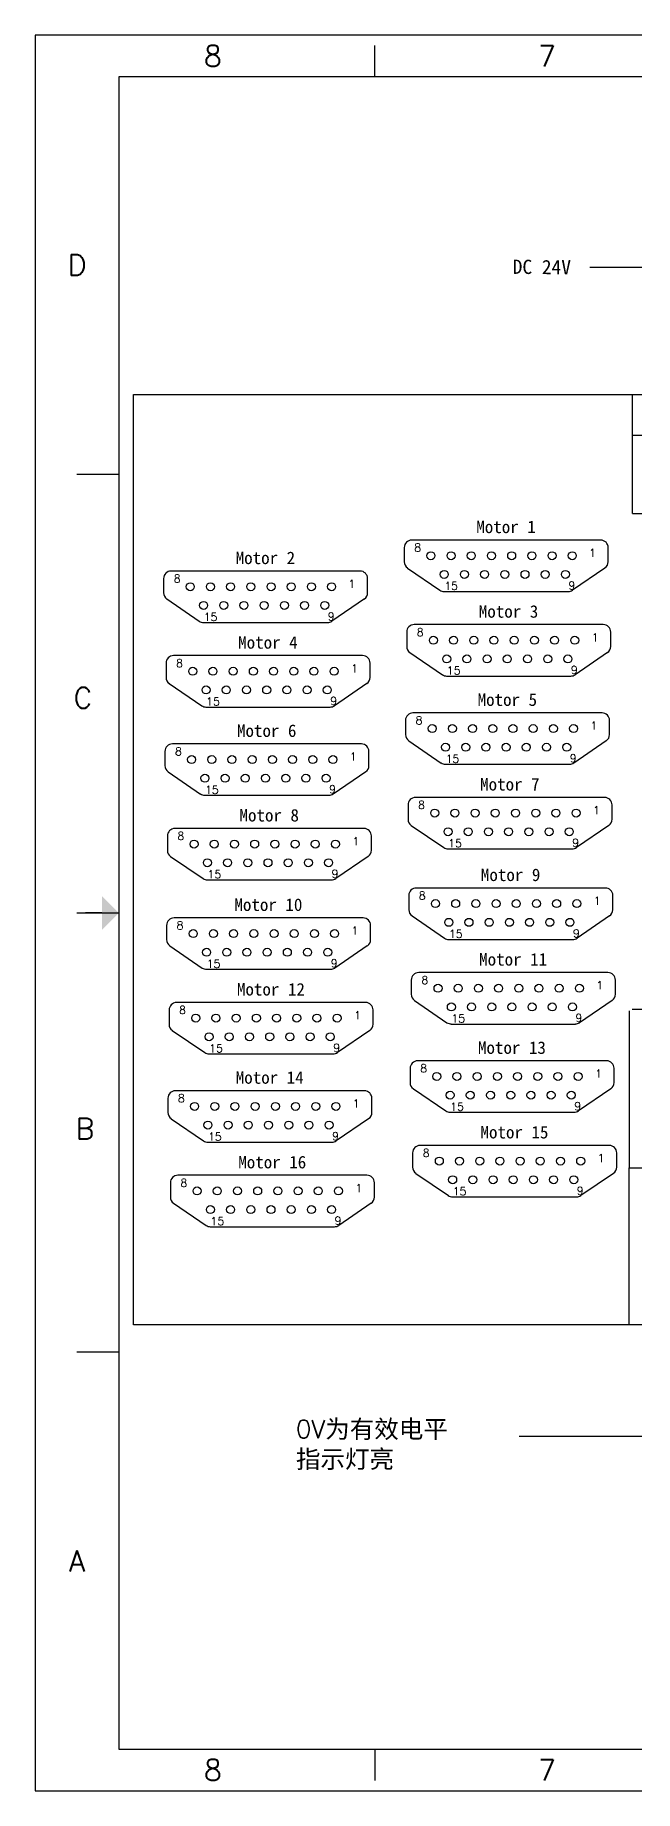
# Model space of a CAD drawing. Header units: millimetres. Extents: x 289 to 1705, y 227 to 667.
# Drawn here: x 288.7 to 438.5, y 226.8 to 665.6 of the extents above; entities that cross this region are included whole.
import ezdxf
from ezdxf.enums import TextEntityAlignment as Align

# ---------------------------------------------------------------- set-up
doc = ezdxf.new("R2010")
doc.units = ezdxf.units.MM
for name, color, linetype in [('POS', 3, 'Continuous'), ('RED_14_THHN', 20, 'Continuous'), ('Title Block', 7, 'Continuous'), ('Viewport', 7, 'Continuous')]:
    doc.layers.add(name, color=color, linetype=linetype)
doc.styles.add('Roman', font='romans')
doc.styles.get("Standard").update_dxf_attribs({"font": 'txt', "bigfont": 'gbcbig.shx'})
doc.styles.add('宋体', font='', dxfattribs={"height": 23})
doc.styles.get('宋体').set_extended_font_data('NSimSun')

# ---------------------------------------------------------------- blocks, each defined once
blk = doc.blocks.new('ANSI_border_D')
at = {"layer": 'Title Block'}
for p, q in [((0, 21), (0, 0)), ((32.5, 21), (0, 21)), ((4.062, 20.5), (4.062, 20.875)), ((1, 20.5), (1, 0.5)), ((31.5, 20.5), (1, 20.5)), ((0.5, 15.75), (1, 15.75)), ((0.5, 10.5), (1, 10.5)), ((0.5, 5.25), (1, 5.25)), ((1, 0.5), (31.5, 0.5)), ((4.062, 0.5), (4.062, 0.125)), ((0, 0), (32.5, 0))]:
    blk.add_line(p, q, dxfattribs=at)
at = {"layer": 'Title Block', "const_width": 0.02}
for points in [[(0.6, 10.5), (0.6, 10.5)], [(0.6, 10.5), (0.8, 10.5)]]:
    blk.add_lwpolyline(points, dxfattribs=at)
at = {"layer": 'Title Block'}
blk.add_solid([(0.8, 10.3), (0.8, 10.7), (1, 10.5)], dxfattribs=at)
at = {"layer": 'Title Block', "style": 'Roman'}
for s, p in [('8', (2.125, 20.75)), ('7', (6.119, 20.75)), ('D', (0.5, 18.25)), ('C', (0.571, 13.073)), ('B', (0.595, 7.919)), ('A', (0.5, 2.75)), ('8', (2.125, 0.25)), ('7', (6.119, 0.25))]:
    blk.add_text(s, height=0.25, dxfattribs=at).set_placement(p, align=Align.MIDDLE_CENTER)

msp = doc.modelspace()

# ---------------------------------------------------------------- linework, layer by layer
for p, q in [((437.92, 546.02), (437.92, 575.8)), ((437.92, 565.62), (731.95, 565.62)), ((437.92, 546.02), (731.95, 546.03)), ((437.14, 421.7), (437.14, 382.5)), ((437.88, 422.15), (731.9, 422.17)), ((437.04, 382.47), (732.2, 382.47)), ((437.04, 382.47), (437.04, 343.26))]:
    msp.add_line(p, q)
at = {"color": 7}
for p, q in [((380.9, 537.49), (380.9, 533.93)), ((430, 539.37), (382.77, 539.37)), ((431.87, 533.93), (431.87, 537.49)), ((369.89, 531.62), (322.66, 531.62)), ((381.71, 532.38), (389.82, 526.84)), ((431.06, 532.38), (422.95, 526.84)), ((320.79, 529.75), (320.79, 526.18)), ((371.76, 526.18), (371.76, 529.75)), ((321.6, 524.64), (329.71, 519.09)), ((370.95, 524.64), (362.84, 519.09)), ((390.87, 526.52), (421.9, 526.52)), ((330.76, 518.77), (361.79, 518.77)), ((430.63, 518.23), (383.4, 518.23)), ((381.53, 516.36), (381.53, 512.79)), ((432.5, 512.79), (432.5, 516.36)), ((370.52, 510.48), (323.29, 510.48)), ((382.34, 511.25), (390.45, 505.71)), ((431.68, 511.25), (423.58, 505.71)), ((321.42, 508.61), (321.42, 505.05)), ((372.39, 505.05), (372.39, 508.61)), ((391.5, 505.38), (422.52, 505.38)), ((322.23, 503.5), (330.34, 497.96)), ((371.57, 503.5), (363.47, 497.96)), ((331.39, 497.63), (362.41, 497.63)), ((430.33, 496.18), (383.1, 496.18)), ((381.23, 494.3), (381.23, 490.74)), ((432.2, 490.74), (432.2, 494.3)), ((370.22, 488.43), (322.99, 488.43)), ((382.04, 489.19), (390.15, 483.65)), ((431.39, 489.19), (423.28, 483.65)), ((321.12, 486.56), (321.12, 482.99)), ((372.09, 482.99), (372.09, 486.56)), ((391.2, 483.33), (422.23, 483.33)), ((321.93, 481.45), (330.04, 475.9)), ((371.28, 481.45), (363.17, 475.9)), ((331.09, 475.58), (362.12, 475.58)), ((430.96, 475.04), (383.73, 475.04)), ((381.86, 473.17), (381.86, 469.6)), ((432.83, 469.6), (432.83, 473.17)), ((321.75, 465.42), (321.75, 461.86)), ((370.85, 467.29), (323.62, 467.29)), ((372.72, 461.86), (372.72, 465.42)), ((382.67, 468.06), (390.78, 462.52)), ((432.02, 468.06), (423.91, 462.52)), ((391.83, 462.19), (422.86, 462.19)), ((322.56, 460.31), (330.67, 454.77)), ((371.91, 460.31), (363.8, 454.77)), ((331.72, 454.44), (362.75, 454.44)), ((431.15, 452.41), (383.92, 452.41)), ((382.05, 450.54), (382.05, 446.97)), ((433.02, 446.97), (433.02, 450.54)), ((370.64, 444.94), (323.41, 444.94)), ((382.86, 445.43), (390.97, 439.88)), ((432.2, 445.43), (424.1, 439.88)), ((321.54, 443.06), (321.54, 439.5)), ((372.51, 439.5), (372.51, 443.06)), ((392.02, 439.56), (423.04, 439.56)), ((322.35, 437.95), (330.46, 432.41)), ((371.69, 437.95), (363.59, 432.41)), ((331.51, 432.09), (362.53, 432.09)), ((431.78, 431.27), (384.55, 431.27)), ((382.68, 429.4), (382.68, 425.84)), ((433.65, 425.84), (433.65, 429.4)), ((322.17, 421.93), (322.17, 418.36)), ((371.27, 423.8), (324.04, 423.8)), ((373.14, 418.36), (373.14, 421.93)), ((383.49, 424.29), (391.59, 418.75)), ((432.83, 424.29), (424.73, 418.75)), ((392.65, 418.42), (423.67, 418.42)), ((322.98, 416.82), (331.08, 411.28)), ((372.32, 416.82), (364.22, 411.28)), ((332.14, 410.95), (363.16, 410.95)), ((431.48, 409.22), (384.25, 409.22)), ((382.38, 407.35), (382.38, 403.78)), ((433.35, 403.78), (433.35, 407.35)), ((321.87, 399.87), (321.87, 396.31)), ((370.97, 401.74), (323.74, 401.74)), ((372.84, 396.31), (372.84, 399.87)), ((383.19, 402.24), (391.3, 396.69)), ((432.53, 402.24), (424.43, 396.69)), ((392.35, 396.37), (423.37, 396.37)), ((322.68, 394.76), (330.79, 389.22)), ((372.02, 394.76), (363.92, 389.22)), ((331.84, 388.9), (362.86, 388.9)), ((383.01, 386.21), (383.01, 382.65)), ((432.11, 388.08), (384.88, 388.08)), ((433.98, 382.65), (433.98, 386.21)), ((322.5, 378.74), (322.5, 375.17)), ((371.6, 380.61), (324.37, 380.61)), ((373.47, 375.17), (373.47, 378.74)), ((383.82, 381.1), (391.93, 375.56)), ((433.16, 381.1), (425.06, 375.56)), ((323.31, 373.63), (331.42, 368.09)), ((372.65, 373.63), (364.55, 368.09)), ((392.98, 375.23), (424, 375.23)), ((332.47, 367.76), (363.49, 367.76))]:
    msp.add_line(p, q, dxfattribs=at)
for centre in [(387.57, 535.45), (392.61, 535.45), (397.66, 535.45), (402.7, 535.45), (407.75, 535.45), (412.79, 535.45), (417.84, 535.45), (422.88, 535.45), (390.9, 530.79), (395.94, 530.79), (400.99, 530.79), (406.03, 530.79), (411.08, 530.79), (416.12, 530.79), (421.17, 530.79), (327.46, 527.71), (332.51, 527.71), (337.55, 527.71), (342.59, 527.71), (347.64, 527.71), (352.68, 527.71), (357.73, 527.71), (362.77, 527.71), (330.79, 523.04), (335.83, 523.04), (340.88, 523.04), (345.92, 523.04), (350.97, 523.04), (356.01, 523.04), (361.06, 523.04), (388.2, 514.32), (393.24, 514.32), (398.29, 514.32), (403.33, 514.32), (408.38, 514.32), (413.42, 514.32), (418.47, 514.32), (423.51, 514.32), (391.53, 509.66), (396.57, 509.66), (401.62, 509.66), (406.66, 509.66), (411.71, 509.66), (416.75, 509.66), (421.79, 509.66), (328.09, 506.57), (333.13, 506.57), (338.18, 506.57), (343.22, 506.57), (348.27, 506.57), (353.31, 506.57), (358.36, 506.57), (363.4, 506.57), (331.42, 501.91), (336.46, 501.91), (341.51, 501.91), (346.55, 501.91), (351.6, 501.91), (356.64, 501.91), (361.68, 501.91), (387.9, 492.26), (392.95, 492.26), (397.99, 492.26), (403.03, 492.26), (408.08, 492.26), (413.12, 492.26), (418.17, 492.26), (423.21, 492.26), (391.23, 487.6), (396.27, 487.6), (401.32, 487.6), (406.36, 487.6), (411.41, 487.6), (416.45, 487.6), (421.5, 487.6), (327.79, 484.52), (332.84, 484.52), (337.88, 484.52), (342.93, 484.52), (347.97, 484.52), (353.01, 484.52), (358.06, 484.52), (363.1, 484.52), (331.12, 479.85), (336.16, 479.85), (341.21, 479.85), (346.25, 479.85), (351.3, 479.85), (356.34, 479.85), (361.39, 479.85), (388.53, 471.13), (393.57, 471.13), (398.62, 471.13), (403.66, 471.13), (408.71, 471.13), (413.75, 471.13), (418.8, 471.13), (423.84, 471.13), (391.86, 466.47), (396.9, 466.47), (401.95, 466.47), (406.99, 466.47), (412.04, 466.47), (417.08, 466.47), (422.13, 466.47), (328.42, 463.38), (333.46, 463.38), (338.51, 463.38), (343.55, 463.38), (348.6, 463.38), (353.64, 463.38), (358.69, 463.38), (363.73, 463.38), (331.75, 458.72), (336.79, 458.72), (341.84, 458.72), (346.88, 458.72), (351.93, 458.72), (356.97, 458.72), (362.02, 458.72), (388.72, 448.5), (393.76, 448.5), (398.81, 448.5), (403.85, 448.5), (408.9, 448.5), (413.94, 448.5), (418.99, 448.5), (424.03, 448.5), (392.05, 443.83), (397.09, 443.83), (402.14, 443.83), (407.18, 443.83), (412.22, 443.83), (417.27, 443.83), (422.31, 443.83), (328.21, 441.02), (333.25, 441.02), (338.3, 441.02), (343.34, 441.02), (348.39, 441.02), (353.43, 441.02), (358.48, 441.02), (363.52, 441.02), (331.54, 436.36), (336.58, 436.36), (341.63, 436.36), (346.67, 436.36), (351.71, 436.36), (356.76, 436.36), (361.8, 436.36), (389.35, 427.36), (394.39, 427.36), (399.44, 427.36), (404.48, 427.36), (409.53, 427.36), (414.57, 427.36), (419.61, 427.36), (424.66, 427.36), (392.68, 422.7), (397.72, 422.7), (402.76, 422.7), (407.81, 422.7), (412.85, 422.7), (417.9, 422.7), (422.94, 422.7), (328.84, 419.89), (333.88, 419.89), (338.93, 419.89), (343.97, 419.89), (349.02, 419.89), (354.06, 419.89), (359.1, 419.89), (364.15, 419.89), (332.17, 415.22), (337.21, 415.22), (342.25, 415.22), (347.3, 415.22), (352.34, 415.22), (357.39, 415.22), (362.43, 415.22), (389.05, 405.31), (394.09, 405.31), (399.14, 405.31), (404.18, 405.31), (409.23, 405.31), (414.27, 405.31), (419.32, 405.31), (424.36, 405.31), (392.38, 400.64), (397.42, 400.64), (402.47, 400.64), (407.51, 400.64), (412.56, 400.64), (417.6, 400.64), (422.65, 400.64), (328.54, 397.83), (333.58, 397.83), (338.63, 397.83), (343.67, 397.83), (348.72, 397.83), (353.76, 397.83), (358.81, 397.83), (363.85, 397.83), (331.87, 393.17), (336.91, 393.17), (341.96, 393.17), (347, 393.17), (352.05, 393.17), (357.09, 393.17), (362.13, 393.17), (389.68, 384.17), (394.72, 384.17), (399.77, 384.17), (404.81, 384.17), (409.86, 384.17), (414.9, 384.17), (419.95, 384.17), (424.99, 384.17), (329.17, 376.7), (334.21, 376.7), (339.26, 376.7), (344.3, 376.7), (349.35, 376.7), (354.39, 376.7), (359.44, 376.7), (364.48, 376.7), (393.01, 379.51), (398.05, 379.51), (403.1, 379.51), (408.14, 379.51), (413.18, 379.51), (418.23, 379.51), (423.27, 379.51), (332.5, 372.03), (337.54, 372.03), (342.59, 372.03), (347.63, 372.03), (352.67, 372.03), (357.72, 372.03), (362.76, 372.03)]:
    msp.add_circle(centre, 0.998, dxfattribs=at)
for centre, start, end in [((382.77, 537.49), 90, 180), ((430, 537.49), 0, 90), ((322.66, 529.75), 90, 180), ((369.89, 529.75), 0, 90), ((382.77, 533.93), 180, 235.6378), ((430, 533.93), 304.3622, 0), ((390.87, 528.39), 235.6378, 270), ((421.9, 528.39), 270, 304.3622), ((322.66, 526.18), 180, 235.6378), ((369.89, 526.18), 304.3622, 0), ((330.76, 520.64), 235.6378, 270), ((361.79, 520.64), 270, 304.3622), ((383.4, 516.36), 90, 180), ((430.63, 516.36), 0, 90), ((323.29, 508.61), 90, 180), ((370.52, 508.61), 0, 90), ((383.4, 512.79), 180, 235.6378), ((430.63, 512.79), 304.3622, 0), ((323.29, 505.05), 180, 235.6378), ((370.52, 505.05), 304.3622, 0), ((391.5, 507.25), 235.6378, 270), ((422.52, 507.25), 270, 304.3622), ((331.39, 499.51), 235.6378, 270), ((362.41, 499.51), 270, 304.3622), ((383.1, 494.3), 90, 180), ((430.33, 494.3), 0, 90), ((322.99, 486.56), 90, 180), ((370.22, 486.56), 0, 90), ((383.1, 490.74), 180, 235.6378), ((430.33, 490.74), 304.3622, 0), ((322.99, 482.99), 180, 235.6378), ((370.22, 482.99), 304.3622, 0), ((391.2, 485.2), 235.6378, 270), ((422.23, 485.2), 270, 304.3622), ((331.09, 477.45), 235.6378, 270), ((362.12, 477.45), 270, 304.3622), ((383.73, 473.17), 90, 180), ((430.96, 473.17), 0, 90), ((383.73, 469.6), 180, 235.6378), ((430.96, 469.6), 304.3622, 0), ((323.62, 465.42), 90, 180), ((370.85, 465.42), 0, 90), ((323.62, 461.86), 180, 235.6378), ((370.85, 461.86), 304.3622, 0), ((391.83, 464.06), 235.6378, 270), ((422.86, 464.06), 270, 304.3622), ((331.72, 456.32), 235.6378, 270), ((362.75, 456.32), 270, 304.3622), ((383.92, 450.54), 90, 180), ((431.15, 450.54), 0, 90), ((323.41, 443.06), 90, 180), ((370.64, 443.06), 0, 90), ((383.92, 446.97), 180, 235.6378), ((431.15, 446.97), 304.3622, 0), ((323.41, 439.5), 180, 235.6378), ((370.64, 439.5), 304.3622, 0), ((392.02, 441.43), 235.6378, 270), ((423.04, 441.43), 270, 304.3622), ((331.51, 433.96), 235.6378, 270), ((362.53, 433.96), 270, 304.3622), ((384.55, 429.4), 90, 180), ((431.78, 429.4), 0, 90), ((384.55, 425.84), 180, 235.6378), ((431.78, 425.84), 304.3622, 0), ((324.04, 421.93), 90, 180), ((371.27, 421.93), 0, 90), ((324.04, 418.36), 180, 235.6378), ((371.27, 418.36), 304.3622, 0), ((392.65, 420.3), 235.6378, 270), ((423.67, 420.3), 270, 304.3622), ((332.14, 412.82), 235.6378, 270), ((363.16, 412.82), 270, 304.3622), ((384.25, 407.35), 90, 180), ((431.48, 407.35), 0, 90), ((384.25, 403.78), 180, 235.6378), ((431.48, 403.78), 304.3622, 0), ((323.74, 399.87), 90, 180), ((370.97, 399.87), 0, 90), ((323.74, 396.31), 180, 235.6378), ((370.97, 396.31), 304.3622, 0), ((392.35, 398.24), 235.6378, 270), ((423.37, 398.24), 270, 304.3622), ((331.84, 390.77), 235.6378, 270), ((362.86, 390.77), 270, 304.3622), ((384.88, 386.21), 90, 180), ((432.11, 386.21), 0, 90), ((384.88, 382.65), 180, 235.6378), ((432.11, 382.65), 304.3622, 0), ((324.37, 378.74), 90, 180), ((371.6, 378.74), 0, 90), ((324.37, 375.17), 180, 235.6378), ((371.6, 375.17), 304.3622, 0), ((392.98, 377.11), 235.6378, 270), ((424, 377.11), 270, 304.3622), ((332.47, 369.63), 235.6378, 270), ((363.49, 369.63), 270, 304.3622)]:
    msp.add_arc(centre, 1.87, start, end, dxfattribs=at)
at = {"layer": 'POS', "color": 0}
for p, q in [((313.31, 575.73), (806.14, 575.8)), ((313.31, 343.21), (313.31, 575.73)), ((806.47, 343.21), (313.31, 343.21))]:
    msp.add_line(p, q, dxfattribs=at)
at = {"layer": 'RED_14_THHN', "color": 1}
msp.add_line((727.59, 607.5), (427.31, 607.46), dxfattribs=at)
at = {"layer": 'RED_14_THHN'}
msp.add_line((727.85, 315.48), (409.63, 315.31), dxfattribs=at)

# ---------------------------------------------------------------- block references
at = {"layer": 'Viewport', "xscale": 20.8949300070708, "yscale": 20.89493000705534, "zscale": 20.89493000706153}
msp.add_blockref('ANSI_border_D', (288.71, 226.77), dxfattribs=at)

# ---------------------------------------------------------------- texts
at = {"color": 0, "insert": (408.03, 609.47), "char_height": 3.564, "width": 18.704, "attachment_point": 1, "rotation": 359.41}
msp.add_mtext('{\\fSimHei|b0|i0|c134|p49;DC 24V}', dxfattribs=at)
at = {"char_height": 3.119, "width": 29.1125, "attachment_point": 5, "style": '宋体'}
for s, insert in [('Motor 1', (406.34, 542.64)), ('Motor 2', (346.23, 534.89)), ('Motor 3', (406.97, 521.5)), ('Motor 4', (346.86, 513.76)), ('Motor 5', (406.67, 499.45)), ('Motor 6', (346.56, 491.7)), ('Motor 7', (407.3, 478.31)), ('Motor 8', (347.19, 470.57)), ('Motor 9', (407.49, 455.68)), ('Motor 10', (346.98, 448.21)), ('Motor 11', (408.12, 434.55)), ('Motor 12', (347.61, 427.07)), ('Motor 13', (407.82, 412.49)), ('Motor 14', (347.31, 405.02)), ('Motor 15', (408.45, 391.36)), ('Motor 16', (347.94, 383.88))]:
    msp.add_mtext(s, dxfattribs=dict(at, insert=insert))
at = {"color": 7, "char_height": 2, "width": 4.031, "attachment_point": 1}
for s, insert in [('8', (383.42, 538.5)), ('1', (427.11, 537.18)), ('8', (323.31, 530.75)), ('1', (367, 529.43)), ('15', (390.92, 528.9)), ('9', (421.91, 529.03)), ('15', (330.81, 521.15)), ('9', (361.8, 521.29)), ('8', (384.04, 517.36)), ('1', (427.73, 516.05)), ('8', (323.93, 509.61)), ('1', (367.62, 508.3)), ('15', (391.55, 507.77)), ('9', (422.54, 507.9)), ('15', (331.44, 500.02)), ('9', (362.43, 500.15)), ('8', (383.75, 495.31)), ('1', (427.44, 493.99)), ('8', (323.64, 487.56)), ('1', (367.33, 486.24)), ('15', (391.25, 485.71)), ('9', (422.24, 485.84)), ('15', (331.14, 477.96)), ('9', (362.13, 478.1)), ('8', (384.38, 474.17)), ('1', (428.07, 472.86)), ('8', (324.27, 466.42)), ('1', (367.96, 465.11)), ('15', (391.88, 464.58)), ('9', (422.87, 464.71)), ('15', (331.77, 456.83)), ('9', (362.76, 456.96)), ('8', (384.56, 451.54)), ('1', (428.25, 450.22)), ('8', (324.05, 444.07)), ('1', (367.74, 442.75)), ('15', (392.07, 441.95)), ('9', (423.06, 442.08)), ('15', (331.56, 434.47)), ('9', (362.55, 434.6)), ('8', (385.19, 430.41)), ('1', (428.88, 429.09)), ('8', (324.68, 422.93)), ('1', (368.37, 421.62)), ('15', (392.7, 420.81)), ('9', (423.69, 420.94)), ('15', (332.19, 413.34)), ('9', (363.18, 413.47)), ('8', (384.9, 408.35)), ('1', (428.58, 407.03)), ('8', (324.38, 400.88)), ('1', (368.07, 399.56)), ('15', (392.4, 398.76)), ('9', (423.39, 398.89)), ('15', (331.89, 391.28)), ('9', (362.88, 391.41)), ('8', (385.52, 387.21)), ('1', (429.21, 385.9)), ('8', (325.01, 379.74)), ('1', (368.7, 378.43)), ('15', (393.03, 377.62)), ('9', (424.02, 377.75)), ('15', (332.52, 370.15)), ('9', (363.51, 370.28))]:
    msp.add_mtext(s, dxfattribs=dict(at, insert=insert))
at = {"insert": (353.86, 319.44), "char_height": 4.4928, "width": 86.0652, "attachment_point": 1}
msp.add_mtext('0V{\\fNSimSun|b0|i0|c134|p49;为有效电平\\P指示灯亮}', dxfattribs=at)

doc.saveas('drawing.dxf')
